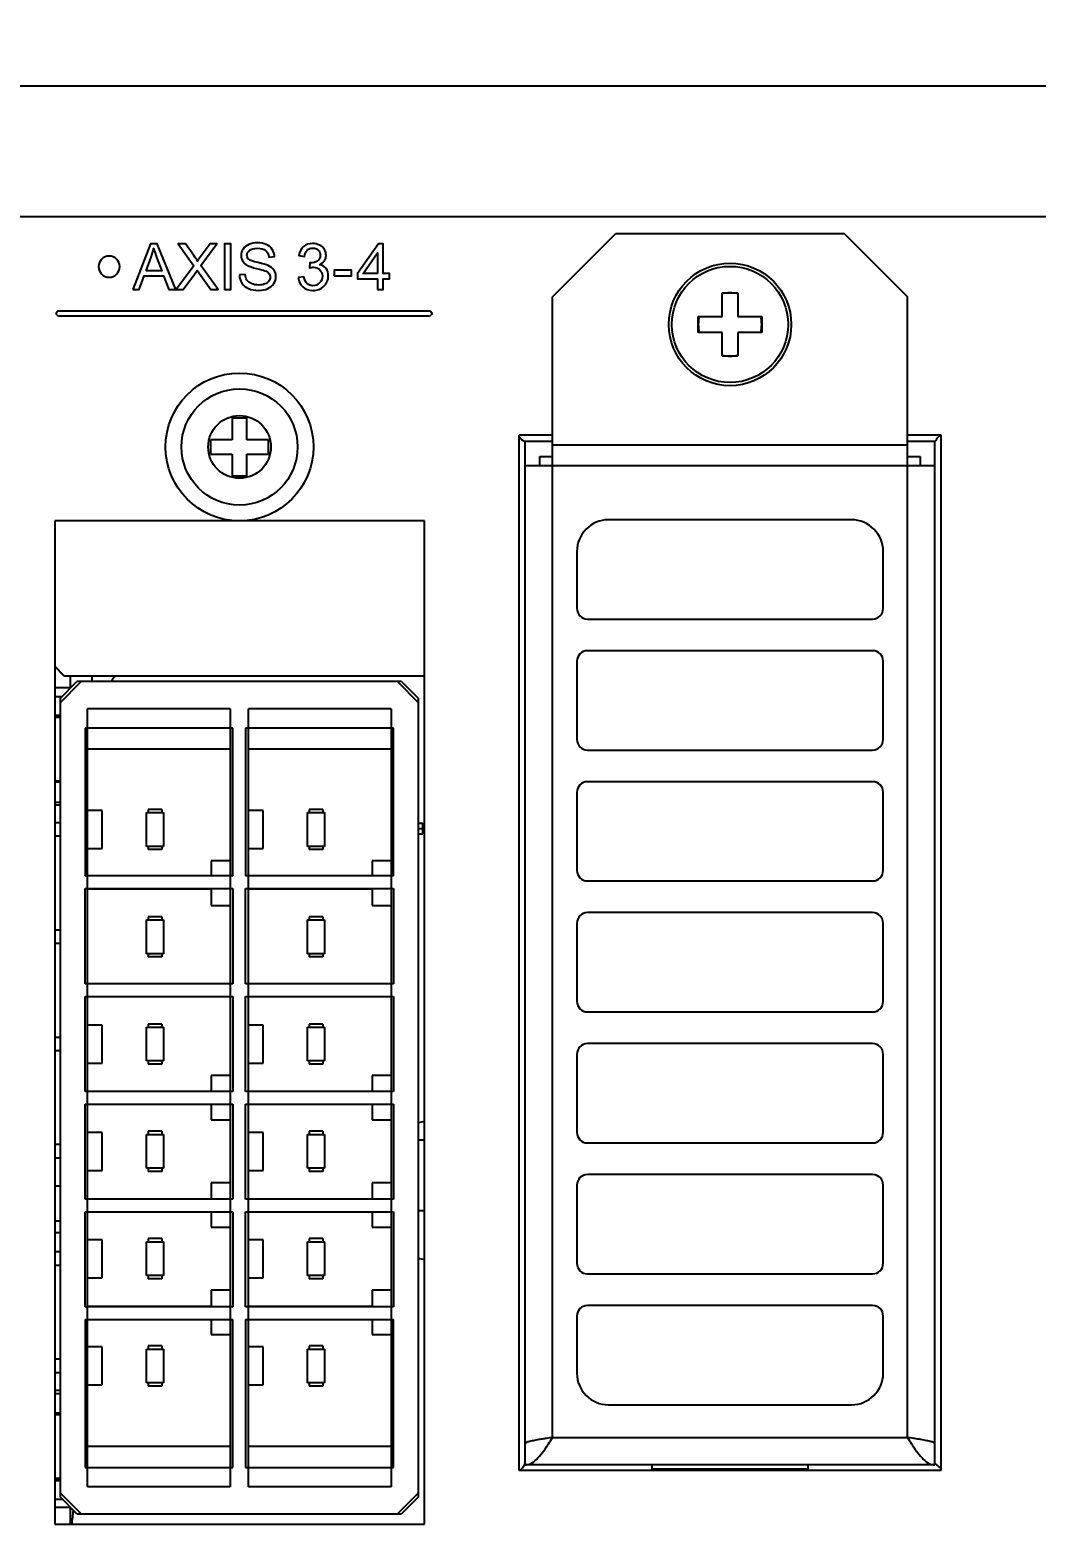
# Model space of a CAD drawing. Header units: millimetres. Extents: x 4086 to 8318, y 123 to 1549.
# Drawn here: x 6975.6 to 7023.2, y 1057.4 to 1128.2 of the extents above; entities that cross this region are included whole.
import ezdxf

# ---------------------------------------------------------------- set-up
doc = ezdxf.new("R2010")
doc.units = ezdxf.units.MM
for name, color, linetype in [('20_ALL_FEATURES', 7, 'Continuous'), ('layer 3', 7, 'Continuous'), ('尺寸', 3, 'Continuous')]:
    doc.layers.add(name, color=color, linetype=linetype)
doc.styles.get("Standard").update_dxf_attribs({"font": 'simsun.ttc'})
doc.dimstyles.get("Standard").update_dxf_attribs({"dimscale": 6, "dimtxt": 5, "dimasz": 3, "dimexe": 0.18, "dimexo": 0.0625, "dimgap": 0.8, "dimtad": 1, "dimtoh": 1, "dimdec": 1, "dimzin": 0, "dimdsep": 46, "dimtxsty": 'Standard', "dimcen": 0.09, "dimclrd": 256, "dimclre": 256, "dimclrt": 256, "dimadec": 0, "dimazin": 2, "dimtfac": 1, "dimtdec": 1, "dimtofl": 0, "dimtmove": 0, "dimatfit": 3, "dimfxl": 0, "dimtolj": 1, "dimtzin": 0, "dimarcsym": 0})

# ---------------------------------------------------------------- blocks, each defined once
blk = doc.blocks.new('*D102')
at = {"layer": 'Defpoints', "color": 0}
for p in [(7190.223, 1211.681), (6860.223, 1125.542), (7190.223, 1125.042)]:
    blk.add_point(p, dxfattribs=at)
at = {"layer": '尺寸', "lineweight": -2}
for p, q in [((6860.223, 1125.917), (6860.223, 1212.761)), ((7190.223, 1125.417), (7190.223, 1212.761)), ((6878.223, 1211.681), (7172.223, 1211.681))]:
    blk.add_line(p, q, dxfattribs=at)
at = {"layer": '尺寸'}
for points in [[(6878.223, 1214.681), (6878.223, 1208.681), (6860.223, 1211.681)], [(7172.223, 1208.681), (7172.223, 1214.681), (7190.223, 1211.681)]]:
    blk.add_solid(points, dxfattribs=at)
at = {"layer": '尺寸', "insert": (7025.223, 1231.481), "char_height": 30, "attachment_point": 5}
blk.add_mtext('\\A1;330.0', dxfattribs=at)

msp = doc.modelspace()

# ---------------------------------------------------------------- linework, layer by layer
at = {"layer": '20_ALL_FEATURES', "color": 7, "linetype": 'Continuous'}
for p, q in [((6861.723, 1125.542), (7188.723, 1125.542)), ((7188.773, 1119.342), (6861.673, 1119.342)), ((7000.323, 1115.542), (7003.323, 1118.542)), ((7003.323, 1118.542), (7014.123, 1118.542)), ((7014.123, 1118.542), (7017.123, 1115.542)), ((7008.348, 1114.617), (7008.348, 1115.742)), ((7008.348, 1115.742), (7009.098, 1115.742)), ((7009.098, 1115.742), (7009.098, 1114.617)), ((7000.323, 1061.542), (7000.323, 1115.542)), ((7017.123, 1061.542), (7017.123, 1115.542)), ((7007.223, 1113.867), (7007.223, 1114.617)), ((7007.223, 1114.617), (7008.348, 1114.617)), ((7009.098, 1114.617), (7010.223, 1114.617)), ((7010.223, 1114.617), (7010.223, 1113.867)), ((7008.348, 1113.867), (7007.223, 1113.867)), ((7008.348, 1112.742), (7008.348, 1113.867)), ((7009.098, 1113.867), (7009.098, 1112.742)), ((7010.223, 1113.867), (7009.098, 1113.867)), ((7009.098, 1112.742), (7008.348, 1112.742)), ((6985.159, 1109.817), (6985.159, 1108.786)), ((6985.159, 1109.817), (6985.846, 1109.817)), ((6985.846, 1108.786), (6985.846, 1109.817)), ((6984.128, 1108.786), (6984.128, 1108.098)), ((6985.159, 1108.786), (6984.128, 1108.786)), ((6986.878, 1108.786), (6985.846, 1108.786)), ((6986.878, 1108.098), (6986.878, 1108.786)), ((6998.723, 1108.992), (6998.723, 1059.992)), ((7000.323, 1108.992), (6998.723, 1108.992)), ((6999.023, 1060.242), (6999.023, 1108.692)), ((7000.323, 1108.692), (6999.023, 1108.692)), ((7018.723, 1108.992), (7017.123, 1108.992)), ((7018.423, 1108.692), (7017.123, 1108.692)), ((7018.423, 1060.242), (7018.423, 1108.692)), ((7018.723, 1059.992), (7018.723, 1108.992)), ((6984.128, 1108.098), (6985.159, 1108.098)), ((6985.159, 1108.098), (6985.159, 1107.067)), ((6985.846, 1107.067), (6985.846, 1108.098)), ((6985.846, 1108.098), (6986.878, 1108.098)), ((6999.723, 1107.542), (6999.723, 1107.992)), ((6999.723, 1107.992), (7000.323, 1107.992)), ((7000.323, 1108.542), (7017.123, 1108.542)), ((7017.123, 1107.992), (7017.723, 1107.992)), ((7017.723, 1107.992), (7017.723, 1107.542)), ((7018.423, 1107.542), (6999.023, 1107.542)), ((6985.159, 1107.067), (6985.846, 1107.067)), ((6976.753, 1104.942), (6976.753, 1057.442)), ((6994.253, 1104.942), (6976.753, 1104.942)), ((6994.253, 1057.442), (6994.253, 1104.942)), ((7014.473, 1104.992), (7002.973, 1104.992)), ((7001.473, 1103.492), (7001.473, 1100.792)), ((7015.973, 1100.792), (7015.973, 1103.492)), ((7001.973, 1100.292), (7015.473, 1100.292)), ((7015.473, 1098.792), (7001.973, 1098.792)), ((6977.223, 1097.592), (6976.753, 1098.062)), ((6977.205, 1097.593), (6976.753, 1098.045)), ((7001.473, 1098.292), (7001.473, 1094.592)), ((7015.973, 1094.592), (7015.973, 1098.292)), ((6977.005, 1096.529), (6977.805, 1097.329)), ((6977.005, 1096.329), (6978.005, 1097.329)), ((6994.253, 1097.593), (6977.205, 1097.593)), ((6994.253, 1097.592), (6977.223, 1097.592)), ((6977.505, 1097.029), (6977.505, 1097.593)), ((6993.175, 1097.329), (6977.805, 1097.329)), ((6978.505, 1097.593), (6978.505, 1097.329)), ((6992.975, 1097.329), (6993.975, 1096.329)), ((6993.175, 1097.329), (6993.975, 1096.529)), ((6977.505, 1097.029), (6976.753, 1097.029)), ((6976.753, 1096.629), (6977.105, 1096.629)), ((6977.005, 1096.529), (6977.005, 1058.729)), ((6978.305, 1059.214), (6978.305, 1096.044)), ((6985.055, 1096.044), (6978.305, 1096.044)), ((6985.055, 1096.044), (6985.055, 1059.214)), ((6985.925, 1059.214), (6985.925, 1096.044)), ((6992.675, 1096.044), (6985.925, 1096.044)), ((6992.675, 1096.044), (6992.675, 1059.214)), ((6993.975, 1058.729), (6993.975, 1096.529)), ((6976.753, 1095.75), (6977.005, 1095.75)), ((6977.005, 1095.714), (6976.753, 1095.714)), ((6977.005, 1095.639), (6976.753, 1095.639)), ((6978.19, 1095.129), (6978.19, 1088.129)), ((6985.19, 1095.129), (6978.19, 1095.129)), ((6985.19, 1088.129), (6985.19, 1095.129)), ((6985.79, 1095.129), (6985.79, 1088.129)), ((6992.79, 1095.129), (6985.79, 1095.129)), ((6992.79, 1088.129), (6992.79, 1095.129)), ((6985.055, 1094.129), (6978.305, 1094.129)), ((6992.675, 1094.129), (6985.925, 1094.129)), ((7001.973, 1094.092), (7015.473, 1094.092)), ((6976.753, 1092.639), (6977.005, 1092.639)), ((6976.753, 1092.625), (6977.005, 1092.625)), ((6977.005, 1092.564), (6976.753, 1092.564)), ((7015.473, 1092.592), (7001.973, 1092.592)), ((6976.753, 1091.629), (6977.005, 1091.629)), ((7001.473, 1092.092), (7001.473, 1088.392)), ((7015.973, 1088.392), (7015.973, 1092.092)), ((6977.005, 1091.489), (6976.753, 1091.489)), ((6979.005, 1091.229), (6978.305, 1091.229)), ((6979.005, 1089.429), (6979.005, 1091.229)), ((6981.105, 1089.529), (6981.105, 1091.129)), ((6981.105, 1091.129), (6981.905, 1091.129)), ((6981.185, 1091.279), (6981.185, 1091.129)), ((6981.825, 1091.279), (6981.185, 1091.279)), ((6981.825, 1091.279), (6981.825, 1091.129)), ((6981.905, 1091.129), (6981.905, 1089.529)), ((6986.625, 1091.229), (6985.925, 1091.229)), ((6986.625, 1089.429), (6986.625, 1091.229)), ((6988.725, 1089.529), (6988.725, 1091.129)), ((6988.725, 1091.129), (6989.525, 1091.129)), ((6988.805, 1091.279), (6988.805, 1091.129)), ((6989.445, 1091.279), (6988.805, 1091.279)), ((6989.445, 1091.279), (6989.445, 1091.129)), ((6989.525, 1091.129), (6989.525, 1089.529)), ((6977.005, 1090.649), (6976.753, 1090.649)), ((6993.975, 1090.629), (6994.175, 1090.629)), ((6993.975, 1090.379), (6994.175, 1090.379)), ((6994.175, 1090.129), (6994.175, 1090.629)), ((6977.005, 1090.009), (6976.753, 1090.009)), ((6981.905, 1089.529), (6981.105, 1089.529)), ((6981.185, 1089.529), (6981.185, 1089.379)), ((6981.825, 1089.529), (6981.825, 1089.379)), ((6989.525, 1089.529), (6988.725, 1089.529)), ((6988.805, 1089.529), (6988.805, 1089.379)), ((6989.445, 1089.529), (6989.445, 1089.379)), ((6993.975, 1090.129), (6994.175, 1090.129)), ((6978.305, 1089.429), (6979.005, 1089.429)), ((6981.825, 1089.379), (6981.185, 1089.379)), ((6984.155, 1088.839), (6984.155, 1088.129)), ((6985.055, 1088.839), (6984.155, 1088.839)), ((6985.925, 1089.429), (6986.625, 1089.429)), ((6989.445, 1089.379), (6988.805, 1089.379)), ((6991.775, 1088.839), (6991.775, 1088.129)), ((6992.675, 1088.839), (6991.775, 1088.839)), ((6985.19, 1088.129), (6978.19, 1088.129)), ((6992.79, 1088.129), (6985.79, 1088.129)), ((6978.19, 1083.029), (6978.19, 1087.529)), ((6978.19, 1087.529), (6985.19, 1087.529)), ((6978.305, 1087.519), (6984.155, 1087.519)), ((6984.155, 1087.529), (6984.155, 1086.739)), ((6985.19, 1087.529), (6985.19, 1083.029)), ((6985.79, 1083.029), (6985.79, 1087.529)), ((6985.79, 1087.529), (6992.79, 1087.529)), ((6985.925, 1087.519), (6991.775, 1087.519)), ((6991.775, 1087.529), (6991.775, 1086.739)), ((6992.79, 1087.529), (6992.79, 1083.029)), ((7001.973, 1087.892), (7015.473, 1087.892)), ((6984.155, 1086.739), (6985.055, 1086.739)), ((6991.775, 1086.739), (6992.675, 1086.739)), ((6981.105, 1084.449), (6981.105, 1086.049)), ((6981.105, 1086.049), (6981.905, 1086.049)), ((6981.185, 1086.199), (6981.185, 1086.049)), ((6981.825, 1086.199), (6981.185, 1086.199)), ((6981.825, 1086.199), (6981.825, 1086.049)), ((6981.905, 1086.049), (6981.905, 1084.449)), ((6988.725, 1084.449), (6988.725, 1086.049)), ((6988.725, 1086.049), (6989.525, 1086.049)), ((6988.805, 1086.199), (6988.805, 1086.049)), ((6989.445, 1086.199), (6988.805, 1086.199)), ((6989.445, 1086.199), (6989.445, 1086.049)), ((6989.525, 1086.049), (6989.525, 1084.449)), ((7015.473, 1086.392), (7001.973, 1086.392)), ((6977.005, 1085.569), (6976.753, 1085.569)), ((7001.473, 1085.892), (7001.473, 1082.192)), ((7015.973, 1082.192), (7015.973, 1085.892)), ((6977.005, 1084.929), (6976.753, 1084.929)), ((6981.905, 1084.449), (6981.105, 1084.449)), ((6981.185, 1084.449), (6981.185, 1084.299)), ((6981.825, 1084.299), (6981.185, 1084.299)), ((6981.825, 1084.449), (6981.825, 1084.299)), ((6989.525, 1084.449), (6988.725, 1084.449)), ((6988.805, 1084.449), (6988.805, 1084.299)), ((6989.445, 1084.299), (6988.805, 1084.299)), ((6989.445, 1084.449), (6989.445, 1084.299)), ((6985.19, 1083.029), (6978.19, 1083.029)), ((6978.19, 1077.929), (6978.19, 1082.429)), ((6978.19, 1082.429), (6985.19, 1082.429)), ((6985.19, 1082.429), (6985.19, 1077.929)), ((6992.79, 1083.029), (6985.79, 1083.029)), ((6985.79, 1077.929), (6985.79, 1082.429)), ((6985.79, 1082.429), (6992.79, 1082.429)), ((6992.79, 1082.429), (6992.79, 1077.929)), ((6979.005, 1081.069), (6978.305, 1081.069)), ((6979.005, 1079.269), (6979.005, 1081.069)), ((6981.185, 1081.119), (6981.185, 1080.969)), ((6981.825, 1081.119), (6981.185, 1081.119)), ((6981.825, 1081.119), (6981.825, 1080.969)), ((6986.625, 1081.069), (6985.925, 1081.069)), ((6986.625, 1079.269), (6986.625, 1081.069)), ((6988.805, 1081.119), (6988.805, 1080.969)), ((6989.445, 1081.119), (6988.805, 1081.119)), ((6989.445, 1081.119), (6989.445, 1080.969)), ((7001.973, 1081.692), (7015.473, 1081.692)), ((6977.005, 1080.489), (6976.753, 1080.489)), ((6981.105, 1079.369), (6981.105, 1080.969)), ((6981.105, 1080.969), (6981.905, 1080.969)), ((6981.905, 1080.969), (6981.905, 1079.369)), ((6988.725, 1079.369), (6988.725, 1080.969)), ((6988.725, 1080.969), (6989.525, 1080.969)), ((6989.525, 1080.969), (6989.525, 1079.369)), ((6977.005, 1079.849), (6976.753, 1079.849)), ((7001.473, 1079.692), (7001.473, 1075.992)), ((7015.473, 1080.192), (7001.973, 1080.192)), ((7015.973, 1075.992), (7015.973, 1079.692)), ((6978.305, 1079.269), (6979.005, 1079.269)), ((6981.905, 1079.369), (6981.105, 1079.369)), ((6981.185, 1079.369), (6981.185, 1079.219)), ((6981.825, 1079.219), (6981.185, 1079.219)), ((6981.825, 1079.369), (6981.825, 1079.219)), ((6985.925, 1079.269), (6986.625, 1079.269)), ((6989.525, 1079.369), (6988.725, 1079.369)), ((6988.805, 1079.369), (6988.805, 1079.219)), ((6989.445, 1079.219), (6988.805, 1079.219)), ((6989.445, 1079.369), (6989.445, 1079.219)), ((6984.155, 1078.679), (6984.155, 1077.929)), ((6985.055, 1078.679), (6984.155, 1078.679)), ((6991.775, 1078.679), (6991.775, 1077.929)), ((6992.675, 1078.679), (6991.775, 1078.679)), ((6985.19, 1077.929), (6978.19, 1077.929)), ((6992.79, 1077.929), (6985.79, 1077.929)), ((6978.19, 1072.829), (6978.19, 1077.329)), ((6978.19, 1077.329), (6985.19, 1077.329)), ((6984.155, 1077.329), (6984.155, 1076.579)), ((6985.19, 1077.329), (6985.19, 1072.829)), ((6985.79, 1072.829), (6985.79, 1077.329)), ((6985.79, 1077.329), (6992.79, 1077.329)), ((6991.775, 1077.329), (6991.775, 1076.579)), ((6992.79, 1077.329), (6992.79, 1072.829)), ((6984.155, 1076.579), (6985.055, 1076.579)), ((6991.775, 1076.579), (6992.675, 1076.579)), ((6977.005, 1075.409), (6976.753, 1075.409)), ((6979.005, 1075.989), (6978.305, 1075.989)), ((6979.005, 1074.189), (6979.005, 1075.989)), ((6981.105, 1074.289), (6981.105, 1075.889)), ((6981.105, 1075.889), (6981.905, 1075.889)), ((6981.185, 1076.039), (6981.185, 1075.889)), ((6981.825, 1076.039), (6981.185, 1076.039)), ((6981.825, 1076.039), (6981.825, 1075.889)), ((6981.905, 1075.889), (6981.905, 1074.289)), ((6986.625, 1075.989), (6985.925, 1075.989)), ((6986.625, 1074.189), (6986.625, 1075.989)), ((6988.725, 1074.289), (6988.725, 1075.889)), ((6988.725, 1075.889), (6989.525, 1075.889)), ((6988.805, 1076.039), (6988.805, 1075.889)), ((6989.445, 1076.039), (6988.805, 1076.039)), ((6989.445, 1076.039), (6989.445, 1075.889)), ((6989.525, 1075.889), (6989.525, 1074.289)), ((6993.975, 1075.634), (6994.253, 1075.634)), ((7001.973, 1075.492), (7015.473, 1075.492)), ((6977.005, 1074.769), (6976.753, 1074.769)), ((6978.305, 1074.189), (6979.005, 1074.189)), ((6981.905, 1074.289), (6981.105, 1074.289)), ((6981.185, 1074.289), (6981.185, 1074.139)), ((6981.825, 1074.139), (6981.185, 1074.139)), ((6981.825, 1074.289), (6981.825, 1074.139)), ((6985.925, 1074.189), (6986.625, 1074.189)), ((6989.525, 1074.289), (6988.725, 1074.289)), ((6988.805, 1074.289), (6988.805, 1074.139)), ((6989.445, 1074.139), (6988.805, 1074.139)), ((6989.445, 1074.289), (6989.445, 1074.139)), ((7015.473, 1073.992), (7001.973, 1073.992)), ((6976.753, 1073.453), (6977.005, 1073.453)), ((6984.155, 1073.599), (6984.155, 1072.829)), ((6985.055, 1073.599), (6984.155, 1073.599)), ((6991.775, 1073.599), (6991.775, 1072.829)), ((6992.675, 1073.599), (6991.775, 1073.599)), ((7001.473, 1073.492), (7001.473, 1069.792)), ((7015.973, 1069.792), (7015.973, 1073.492)), ((6985.19, 1072.829), (6978.19, 1072.829)), ((6992.79, 1072.829), (6985.79, 1072.829)), ((6978.19, 1067.729), (6978.19, 1072.229)), ((6978.19, 1072.229), (6985.19, 1072.229)), ((6984.155, 1072.229), (6984.155, 1071.499)), ((6985.19, 1072.229), (6985.19, 1067.729)), ((6985.79, 1067.729), (6985.79, 1072.229)), ((6985.79, 1072.229), (6992.79, 1072.229)), ((6991.775, 1072.229), (6991.775, 1071.499)), ((6992.79, 1072.229), (6992.79, 1067.729)), ((6976.753, 1071.802), (6977.005, 1071.802)), ((6977.005, 1071.229), (6976.753, 1071.229)), ((6984.155, 1071.499), (6985.055, 1071.499)), ((6991.775, 1071.499), (6992.675, 1071.499)), ((6979.005, 1070.909), (6978.305, 1070.909)), ((6979.005, 1069.109), (6979.005, 1070.909)), ((6981.105, 1069.209), (6981.105, 1070.809)), ((6981.105, 1070.809), (6981.905, 1070.809)), ((6981.185, 1070.959), (6981.185, 1070.809)), ((6981.825, 1070.959), (6981.185, 1070.959)), ((6981.825, 1070.959), (6981.825, 1070.809)), ((6981.905, 1070.809), (6981.905, 1069.209)), ((6986.625, 1070.909), (6985.925, 1070.909)), ((6986.625, 1069.109), (6986.625, 1070.909)), ((6988.725, 1069.209), (6988.725, 1070.809)), ((6988.725, 1070.809), (6989.525, 1070.809)), ((6988.805, 1070.959), (6988.805, 1070.809)), ((6989.445, 1070.959), (6988.805, 1070.959)), ((6989.445, 1070.959), (6989.445, 1070.809)), ((6989.525, 1070.809), (6989.525, 1069.209)), ((6977.005, 1070.329), (6976.753, 1070.329)), ((6977.005, 1069.689), (6976.753, 1069.689)), ((6978.305, 1069.109), (6979.005, 1069.109)), ((6981.905, 1069.209), (6981.105, 1069.209)), ((6981.185, 1069.209), (6981.185, 1069.059)), ((6981.825, 1069.059), (6981.185, 1069.059)), ((6981.825, 1069.209), (6981.825, 1069.059)), ((6985.925, 1069.109), (6986.625, 1069.109)), ((6989.525, 1069.209), (6988.725, 1069.209)), ((6988.805, 1069.209), (6988.805, 1069.059)), ((6989.445, 1069.059), (6988.805, 1069.059)), ((6989.445, 1069.209), (6989.445, 1069.059)), ((7001.973, 1069.292), (7015.473, 1069.292)), ((6984.155, 1068.519), (6984.155, 1067.729)), ((6985.055, 1068.519), (6984.155, 1068.519)), ((6991.775, 1068.519), (6991.775, 1067.729)), ((6992.675, 1068.519), (6991.775, 1068.519)), ((6985.19, 1067.729), (6978.19, 1067.729)), ((6984.155, 1067.739), (6978.305, 1067.739)), ((6992.79, 1067.729), (6985.79, 1067.729)), ((6991.775, 1067.739), (6985.925, 1067.739)), ((7015.473, 1067.792), (7001.973, 1067.792)), ((6978.19, 1067.129), (6978.19, 1060.129)), ((6978.19, 1067.129), (6985.19, 1067.129)), ((6984.155, 1067.129), (6984.155, 1066.419)), ((6985.19, 1060.129), (6985.19, 1067.129)), ((6985.79, 1067.129), (6985.79, 1060.129)), ((6985.79, 1067.129), (6992.79, 1067.129)), ((6991.775, 1067.129), (6991.775, 1066.419)), ((6992.79, 1060.129), (6992.79, 1067.129)), ((7001.473, 1067.292), (7001.473, 1064.592)), ((7015.973, 1064.592), (7015.973, 1067.292)), ((6984.155, 1066.419), (6985.055, 1066.419)), ((6991.775, 1066.419), (6992.675, 1066.419)), ((6979.005, 1065.829), (6978.305, 1065.829)), ((6979.005, 1064.029), (6979.005, 1065.829)), ((6981.105, 1064.129), (6981.105, 1065.729)), ((6981.105, 1065.729), (6981.905, 1065.729)), ((6981.185, 1065.879), (6981.185, 1065.729)), ((6981.825, 1065.879), (6981.185, 1065.879)), ((6981.825, 1065.879), (6981.825, 1065.729)), ((6981.905, 1065.729), (6981.905, 1064.129)), ((6986.625, 1065.829), (6985.925, 1065.829)), ((6986.625, 1064.029), (6986.625, 1065.829)), ((6988.725, 1064.129), (6988.725, 1065.729)), ((6988.725, 1065.729), (6989.525, 1065.729)), ((6988.805, 1065.879), (6988.805, 1065.729)), ((6989.445, 1065.879), (6988.805, 1065.879)), ((6989.445, 1065.879), (6989.445, 1065.729)), ((6989.525, 1065.729), (6989.525, 1064.129)), ((6977.005, 1065.249), (6976.753, 1065.249)), ((6977.005, 1064.609), (6976.753, 1064.609)), ((6978.305, 1064.029), (6979.005, 1064.029)), ((6981.905, 1064.129), (6981.105, 1064.129)), ((6981.185, 1064.129), (6981.185, 1063.979)), ((6981.825, 1064.129), (6981.825, 1063.979)), ((6985.925, 1064.029), (6986.625, 1064.029)), ((6989.525, 1064.129), (6988.725, 1064.129)), ((6988.805, 1064.129), (6988.805, 1063.979)), ((6989.445, 1064.129), (6989.445, 1063.979)), ((6977.005, 1063.769), (6976.753, 1063.769)), ((6976.753, 1063.629), (6977.005, 1063.629)), ((6981.825, 1063.979), (6981.185, 1063.979)), ((6989.445, 1063.979), (6988.805, 1063.979)), ((6977.005, 1062.694), (6976.753, 1062.694)), ((6976.753, 1062.633), (6977.005, 1062.633)), ((6977.005, 1062.619), (6976.753, 1062.619)), ((7002.973, 1063.092), (7014.473, 1063.092)), ((7000.096, 1061.191), (7000.106, 1061.206)), ((7000.323, 1061.542), (7017.123, 1061.542)), ((7017.339, 1061.206), (7017.349, 1061.191)), ((6978.305, 1061.129), (6985.055, 1061.129)), ((6985.925, 1061.129), (6992.675, 1061.129)), ((6978.19, 1060.129), (6985.19, 1060.129)), ((6985.79, 1060.129), (6992.79, 1060.129)), ((6998.723, 1059.992), (7018.723, 1059.992)), ((6999.023, 1060.292), (6999.004, 1060.249)), ((7018.423, 1060.242), (6999.023, 1060.242)), ((7005.023, 1060.242), (7005.023, 1060.042)), ((7012.423, 1060.042), (7005.023, 1060.042)), ((7012.423, 1060.042), (7012.423, 1060.242)), ((7018.423, 1060.292), (7018.44, 1060.285)), ((7018.446, 1060.277), (7018.423, 1060.292)), ((6976.753, 1059.619), (6977.005, 1059.619)), ((6977.005, 1059.544), (6976.753, 1059.544)), ((6976.753, 1059.507), (6977.005, 1059.507)), ((6985.055, 1059.214), (6978.305, 1059.214)), ((6992.675, 1059.214), (6985.925, 1059.214)), ((6976.753, 1058.629), (6977.105, 1058.629)), ((6978.005, 1057.929), (6977.005, 1058.929)), ((6977.805, 1057.929), (6977.005, 1058.729)), ((6993.975, 1058.929), (6992.975, 1057.929)), ((6993.975, 1058.729), (6993.175, 1057.929)), ((6977.505, 1058.229), (6976.753, 1058.229)), ((6977.505, 1057.442), (6977.505, 1058.229)), ((6977.805, 1057.929), (6993.175, 1057.929)), ((6976.753, 1057.442), (6994.253, 1057.442))]:
    msp.add_line(p, q, dxfattribs=at)
for centre, radius in [((7008.723, 1114.242), 2.9), ((7008.723, 1114.242), 2.75), ((6985.503, 1108.442), 3.5), ((6985.503, 1108.442), 2.75), ((6985.503, 1108.442), 1.484)]:
    msp.add_circle(centre, radius, dxfattribs=at)
for centre, radius, start, end in [((7008.723, 1114.242), 1.5, 75.8242, 104.19011), ((7008.723, 1114.242), 1.5, 165.66059, 194.34841), ((7008.723, 1114.242), 1.5, 345.66059, 14.34841), ((7008.723, 1114.242), 1.5, 255.8242, 284.19011), ((7002.973, 1103.492), 1.5, 90, 180), ((7014.473, 1103.492), 1.5, 0, 90), ((7001.973, 1100.792), 0.5, 180, 270), ((7015.473, 1100.792), 0.5, 270, 0), ((7001.973, 1098.292), 0.5, 90, 180), ((7015.473, 1098.292), 0.5, 0, 90), ((6991.505, 1090.239), 14, 148.23075, 149.49837), ((7001.973, 1094.592), 0.5, 180, 270), ((7015.473, 1094.592), 0.5, 270, 0), ((7001.973, 1092.092), 0.5, 90, 180), ((7015.473, 1092.092), 0.5, 0, 90), ((7001.973, 1088.392), 0.5, 180, 270), ((7015.473, 1088.392), 0.5, 270, 0), ((7001.973, 1085.892), 0.5, 90, 180), ((7015.473, 1085.892), 0.5, 0, 90), ((7001.973, 1082.192), 0.5, 180, 270), ((7015.473, 1082.192), 0.5, 270, 0), ((7001.973, 1079.692), 0.5, 90, 180), ((7015.473, 1079.692), 0.5, 0, 90), ((6991.505, 1090.239), 14, 280.1815, 281.34521), ((7001.973, 1075.992), 0.5, 180, 270), ((7015.473, 1075.992), 0.5, 270, 0), ((7001.973, 1073.492), 0.5, 90, 180), ((7015.473, 1073.492), 0.5, 0, 90), ((6993.223, 1052.542), 19.75, 87.00005, 87.81095), ((6991.505, 1056.229), 14, 78.65491, 79.81842), ((7001.973, 1069.792), 0.5, 180, 270), ((7015.473, 1069.792), 0.5, 270, 0), ((7001.973, 1067.292), 0.5, 90, 180), ((7015.473, 1067.292), 0.5, 0, 90), ((7002.973, 1064.592), 1.5, 180, 270), ((7014.473, 1064.592), 1.5, 270, 0), ((7001.837, 1048.678), 12.946, 99.38487, 99.62507), ((7009.726, 997.076), 65.148, 98.29929, 98.56689), ((6989.299, 1068.328), 12.942, 326.61367, 326.80197), ((7007.719, 997.076), 65.148, 81.43311, 81.70071), ((7028.146, 1068.328), 12.942, 213.19803, 213.38633), ((7015.608, 1048.678), 12.946, 80.37494, 80.61513), ((6988.048, 1067.27), 13.005, 327.36258, 327.54915), ((6991.505, 1056.229), 14, 172.40936, 175.02394)]:
    msp.add_arc(centre, radius, start, end, dxfattribs=at)
for points, knots in [([(6998.723, 1108.992), (6998.723, 1108.934), (6998.796, 1108.846), (6998.91, 1108.764), (6998.984, 1108.717), (6999.023, 1108.692)], [0, 0, 0, 0, 0.400699, 0.683915, 1, 1, 1, 1]), ([(7018.723, 1108.992), (7018.665, 1108.992), (7018.577, 1108.918), (7018.494, 1108.804), (7018.447, 1108.731), (7018.423, 1108.692)], [0, 0, 0, 0, 0.400699, 0.683915, 1, 1, 1, 1]), ([(6999.673, 1061.442), (6999.583, 1061.427), (6999.423, 1061.398), (6999.24, 1061.357), (6999.126, 1061.32), (6999.067, 1061.294), (6999.023, 1061.264), (6999.023, 1061.242)], [0, 0, 0, 0, 0.395404, 0.70232, 0.816735, 0.903548, 1, 1, 1, 1]), ([(7000.022, 1061.497), (6999.996, 1061.494), (6999.898, 1061.479), (6999.799, 1061.463), (6999.726, 1061.451)], [0, 0, 0, 0, 0.257949, 1, 1, 1, 1]), ([(7017.719, 1061.451), (7017.695, 1061.455), (7017.597, 1061.471), (7017.498, 1061.486), (7017.423, 1061.497)], [0, 0, 0, 0, 0.241208, 1, 1, 1, 1]), ([(7018.423, 1061.242), (7018.423, 1061.264), (7018.379, 1061.294), (7018.319, 1061.32), (7018.205, 1061.357), (7018.022, 1061.398), (7017.862, 1061.427), (7017.773, 1061.442)], [0, 0, 0, 0, 0.096452, 0.183265, 0.29768, 0.604596, 1, 1, 1, 1]), ([(6999.023, 1060.242), (6999.115, 1060.242), (6999.318, 1060.301), (6999.586, 1060.515), (6999.846, 1060.822), (7000.01, 1061.061), (7000.096, 1061.191)], [0, 0, 0, 0, 0.186972, 0.41151, 0.685521, 1, 1, 1, 1]), ([(7017.349, 1061.191), (7017.435, 1061.061), (7017.599, 1060.822), (7017.859, 1060.515), (7018.127, 1060.301), (7018.33, 1060.242), (7018.423, 1060.242)], [0, 0, 0, 0, 0.314479, 0.58849, 0.813028, 1, 1, 1, 1]), ([(6998.723, 1059.992), (6998.775, 1059.992), (6998.856, 1060.054), (6998.934, 1060.156), (6998.977, 1060.221), (6999, 1060.256)], [0, 0, 0, 0, 0.402421, 0.682417, 1, 1, 1, 1]), ([(7018.723, 1059.992), (7018.723, 1060.046), (7018.657, 1060.13), (7018.551, 1060.209), (7018.482, 1060.254), (7018.446, 1060.277)], [0, 0, 0, 0, 0.401635, 0.682748, 1, 1, 1, 1])]:
    msp.add_open_spline(points, degree=3, knots=knots, dxfattribs=at)
for points in [[(7000.129, 1061.241), (7000.194, 1061.341), (7000.258, 1061.441), (7000.323, 1061.542)], [(7017.123, 1061.542), (7017.187, 1061.441), (7017.251, 1061.341), (7017.316, 1061.241)]]:
    msp.add_open_spline(points, degree=3, dxfattribs=at)
at = {"layer": 'layer 3'}
for points, knots in [([(6980.451, 1115.889), (6980.451, 1115.889), (6981.287, 1118.066), (6981.287, 1118.066), (6981.287, 1118.066), (6981.287, 1118.066), (6981.603, 1118.066), (6981.603, 1118.066), (6981.603, 1118.066), (6981.603, 1118.066), (6982.49, 1115.889), (6982.49, 1115.889), (6982.49, 1115.889), (6982.49, 1115.889), (6982.162, 1115.889), (6982.162, 1115.889), (6982.162, 1115.889), (6982.162, 1115.889), (6981.91, 1116.549), (6981.91, 1116.549), (6981.91, 1116.549), (6981.91, 1116.549), (6980.993, 1116.549), (6980.993, 1116.549), (6980.993, 1116.549), (6980.993, 1116.549), (6980.757, 1115.889), (6980.757, 1115.889), (6980.757, 1115.889), (6980.757, 1115.889), (6980.451, 1115.889), (6980.451, 1115.889)], [0, 0, 0, 0, 0.111111, 0.111111, 0.111111, 0.111111, 0.222222, 0.222222, 0.222222, 0.222222, 0.333333, 0.333333, 0.333333, 0.333333, 0.444444, 0.444444, 0.444444, 0.444444, 0.555556, 0.555556, 0.555556, 0.555556, 0.666667, 0.666667, 0.666667, 0.666667, 0.777778, 0.777778, 0.777778, 0.777778, 1, 1, 1, 1]), ([(6981.078, 1116.783), (6981.078, 1116.783), (6981.82, 1116.783), (6981.82, 1116.783), (6981.82, 1116.783), (6981.82, 1116.783), (6981.593, 1117.387), (6981.593, 1117.387), (6981.593, 1117.387), (6981.524, 1117.57), (6981.473, 1117.722), (6981.437, 1117.841), (6981.437, 1117.841), (6981.407, 1117.7), (6981.367, 1117.56), (6981.316, 1117.422), (6981.316, 1117.422), (6981.316, 1117.422), (6981.078, 1116.783), (6981.078, 1116.783)], [0, 0, 0, 0, 0.166667, 0.166667, 0.166667, 0.166667, 0.333333, 0.333333, 0.333333, 0.333333, 0.5, 0.5, 0.5, 0.5, 0.666667, 0.666667, 0.666667, 0.666667, 1, 1, 1, 1]), ([(6982.497, 1115.889), (6982.497, 1115.889), (6983.338, 1117.019), (6983.338, 1117.019), (6983.338, 1117.019), (6983.338, 1117.019), (6982.598, 1118.066), (6982.598, 1118.066), (6982.598, 1118.066), (6982.598, 1118.066), (6982.941, 1118.066), (6982.941, 1118.066), (6982.941, 1118.066), (6982.941, 1118.066), (6983.337, 1117.509), (6983.337, 1117.509), (6983.337, 1117.509), (6983.42, 1117.394), (6983.477, 1117.306), (6983.51, 1117.244), (6983.51, 1117.244), (6983.559, 1117.32), (6983.617, 1117.402), (6983.684, 1117.487), (6983.684, 1117.487), (6983.684, 1117.487), (6984.118, 1118.066), (6984.118, 1118.066), (6984.118, 1118.066), (6984.118, 1118.066), (6984.434, 1118.066), (6984.434, 1118.066), (6984.434, 1118.066), (6984.434, 1118.066), (6983.678, 1117.032), (6983.678, 1117.032), (6983.678, 1117.032), (6983.678, 1117.032), (6984.492, 1115.889), (6984.492, 1115.889), (6984.492, 1115.889), (6984.492, 1115.889), (6984.138, 1115.889), (6984.138, 1115.889), (6984.138, 1115.889), (6984.138, 1115.889), (6983.589, 1116.666), (6983.589, 1116.666), (6983.589, 1116.666), (6983.557, 1116.71), (6983.527, 1116.754), (6983.5, 1116.797), (6983.5, 1116.797), (6983.451, 1116.725), (6983.417, 1116.673), (6983.395, 1116.644), (6983.395, 1116.644), (6983.395, 1116.644), (6982.843, 1115.889), (6982.843, 1115.889), (6982.843, 1115.889), (6982.843, 1115.889), (6982.497, 1115.889), (6982.497, 1115.889)], [0, 0, 0, 0, 0.058824, 0.058824, 0.058824, 0.058824, 0.117647, 0.117647, 0.117647, 0.117647, 0.176471, 0.176471, 0.176471, 0.176471, 0.235294, 0.235294, 0.235294, 0.235294, 0.294118, 0.294118, 0.294118, 0.294118, 0.352941, 0.352941, 0.352941, 0.352941, 0.411765, 0.411765, 0.411765, 0.411765, 0.470588, 0.470588, 0.470588, 0.470588, 0.529412, 0.529412, 0.529412, 0.529412, 0.588235, 0.588235, 0.588235, 0.588235, 0.647059, 0.647059, 0.647059, 0.647059, 0.705882, 0.705882, 0.705882, 0.705882, 0.764706, 0.764706, 0.764706, 0.764706, 0.823529, 0.823529, 0.823529, 0.823529, 0.882353, 0.882353, 0.882353, 0.882353, 1, 1, 1, 1]), ([(6984.795, 1115.889), (6984.795, 1115.889), (6984.795, 1118.066), (6984.795, 1118.066), (6984.795, 1118.066), (6984.795, 1118.066), (6985.084, 1118.066), (6985.084, 1118.066), (6985.084, 1118.066), (6985.084, 1118.066), (6985.084, 1115.889), (6985.084, 1115.889), (6985.084, 1115.889), (6985.084, 1115.889), (6984.795, 1115.889), (6984.795, 1115.889)], [0, 0, 0, 0, 0.2, 0.2, 0.2, 0.2, 0.4, 0.4, 0.4, 0.4, 0.6, 0.6, 0.6, 0.6, 1, 1, 1, 1]), ([(6985.497, 1116.589), (6985.497, 1116.589), (6985.767, 1116.613), (6985.767, 1116.613), (6985.767, 1116.613), (6985.78, 1116.504), (6985.81, 1116.414), (6985.857, 1116.343), (6985.857, 1116.343), (6985.904, 1116.273), (6985.977, 1116.217), (6986.076, 1116.173), (6986.076, 1116.173), (6986.175, 1116.13), (6986.286, 1116.108), (6986.41, 1116.108), (6986.41, 1116.108), (6986.52, 1116.108), (6986.617, 1116.124), (6986.701, 1116.157), (6986.701, 1116.157), (6986.785, 1116.19), (6986.847, 1116.235), (6986.888, 1116.293), (6986.888, 1116.293), (6986.929, 1116.35), (6986.95, 1116.412), (6986.95, 1116.479), (6986.95, 1116.479), (6986.95, 1116.547), (6986.93, 1116.606), (6986.891, 1116.658), (6986.891, 1116.658), (6986.851, 1116.708), (6986.786, 1116.751), (6986.695, 1116.786), (6986.695, 1116.786), (6986.636, 1116.808), (6986.507, 1116.844), (6986.307, 1116.892), (6986.307, 1116.892), (6986.107, 1116.94), (6985.967, 1116.985), (6985.887, 1117.028), (6985.887, 1117.028), (6985.783, 1117.082), (6985.706, 1117.15), (6985.655, 1117.231), (6985.655, 1117.231), (6985.604, 1117.311), (6985.579, 1117.402), (6985.579, 1117.502), (6985.579, 1117.502), (6985.579, 1117.612), (6985.61, 1117.715), (6985.673, 1117.811), (6985.673, 1117.811), (6985.735, 1117.906), (6985.826, 1117.979), (6985.946, 1118.028), (6985.946, 1118.028), (6986.065, 1118.078), (6986.199, 1118.103), (6986.345, 1118.103), (6986.345, 1118.103), (6986.506, 1118.103), (6986.649, 1118.077), (6986.772, 1118.025), (6986.772, 1118.025), (6986.895, 1117.973), (6986.99, 1117.897), (6987.056, 1117.795), (6987.056, 1117.795), (6987.122, 1117.694), (6987.158, 1117.58), (6987.163, 1117.452), (6987.163, 1117.452), (6987.163, 1117.452), (6986.886, 1117.431), (6986.886, 1117.431), (6986.886, 1117.431), (6986.872, 1117.568), (6986.821, 1117.672), (6986.736, 1117.742), (6986.736, 1117.742), (6986.65, 1117.813), (6986.523, 1117.847), (6986.356, 1117.847), (6986.356, 1117.847), (6986.182, 1117.847), (6986.055, 1117.816), (6985.975, 1117.752), (6985.975, 1117.752), (6985.895, 1117.688), (6985.855, 1117.611), (6985.855, 1117.521), (6985.855, 1117.521), (6985.855, 1117.443), (6985.884, 1117.378), (6985.94, 1117.328), (6985.94, 1117.328), (6985.996, 1117.277), (6986.14, 1117.225), (6986.374, 1117.172), (6986.374, 1117.172), (6986.609, 1117.119), (6986.769, 1117.073), (6986.856, 1117.034), (6986.856, 1117.034), (6986.983, 1116.975), (6987.076, 1116.902), (6987.137, 1116.812), (6987.137, 1116.812), (6987.197, 1116.723), (6987.227, 1116.62), (6987.227, 1116.504), (6987.227, 1116.504), (6987.227, 1116.387), (6987.194, 1116.279), (6987.127, 1116.177), (6987.127, 1116.177), (6987.061, 1116.074), (6986.966, 1115.995), (6986.842, 1115.938), (6986.842, 1115.938), (6986.718, 1115.881), (6986.579, 1115.853), (6986.423, 1115.853), (6986.423, 1115.853), (6986.226, 1115.853), (6986.062, 1115.882), (6985.929, 1115.939), (6985.929, 1115.939), (6985.796, 1115.996), (6985.692, 1116.082), (6985.616, 1116.198), (6985.616, 1116.198), (6985.54, 1116.313), (6985.501, 1116.443), (6985.497, 1116.589)], [0, 0, 0, 0, 0.027778, 0.027778, 0.027778, 0.027778, 0.055556, 0.055556, 0.055556, 0.055556, 0.083333, 0.083333, 0.083333, 0.083333, 0.111111, 0.111111, 0.111111, 0.111111, 0.138889, 0.138889, 0.138889, 0.138889, 0.166667, 0.166667, 0.166667, 0.166667, 0.194444, 0.194444, 0.194444, 0.194444, 0.222222, 0.222222, 0.222222, 0.222222, 0.25, 0.25, 0.25, 0.25, 0.277778, 0.277778, 0.277778, 0.277778, 0.305556, 0.305556, 0.305556, 0.305556, 0.333333, 0.333333, 0.333333, 0.333333, 0.361111, 0.361111, 0.361111, 0.361111, 0.388889, 0.388889, 0.388889, 0.388889, 0.416667, 0.416667, 0.416667, 0.416667, 0.444444, 0.444444, 0.444444, 0.444444, 0.472222, 0.472222, 0.472222, 0.472222, 0.5, 0.5, 0.5, 0.5, 0.527778, 0.527778, 0.527778, 0.527778, 0.555556, 0.555556, 0.555556, 0.555556, 0.583333, 0.583333, 0.583333, 0.583333, 0.611111, 0.611111, 0.611111, 0.611111, 0.638889, 0.638889, 0.638889, 0.638889, 0.666667, 0.666667, 0.666667, 0.666667, 0.694444, 0.694444, 0.694444, 0.694444, 0.722222, 0.722222, 0.722222, 0.722222, 0.75, 0.75, 0.75, 0.75, 0.777778, 0.777778, 0.777778, 0.777778, 0.805556, 0.805556, 0.805556, 0.805556, 0.833333, 0.833333, 0.833333, 0.833333, 0.861111, 0.861111, 0.861111, 0.861111, 0.888889, 0.888889, 0.888889, 0.888889, 0.916667, 0.916667, 0.916667, 0.916667, 0.944444, 0.944444, 0.944444, 0.944444, 1, 1, 1, 1]), ([(6988.281, 1116.467), (6988.281, 1116.467), (6988.549, 1116.504), (6988.549, 1116.504), (6988.549, 1116.504), (6988.58, 1116.352), (6988.631, 1116.242), (6988.705, 1116.175), (6988.705, 1116.175), (6988.778, 1116.108), (6988.869, 1116.075), (6988.976, 1116.075), (6988.976, 1116.075), (6989.102, 1116.075), (6989.209, 1116.118), (6989.295, 1116.206), (6989.295, 1116.206), (6989.381, 1116.293), (6989.425, 1116.401), (6989.425, 1116.529), (6989.425, 1116.529), (6989.425, 1116.652), (6989.384, 1116.753), (6989.304, 1116.833), (6989.304, 1116.833), (6989.224, 1116.913), (6989.122, 1116.953), (6988.998, 1116.953), (6988.998, 1116.953), (6988.947, 1116.953), (6988.884, 1116.943), (6988.809, 1116.923), (6988.809, 1116.923), (6988.809, 1116.923), (6988.839, 1117.157), (6988.839, 1117.157), (6988.839, 1117.157), (6988.856, 1117.155), (6988.871, 1117.154), (6988.882, 1117.154), (6988.882, 1117.154), (6988.996, 1117.154), (6989.099, 1117.184), (6989.19, 1117.243), (6989.19, 1117.243), (6989.282, 1117.303), (6989.327, 1117.394), (6989.327, 1117.517), (6989.327, 1117.517), (6989.327, 1117.615), (6989.294, 1117.696), (6989.227, 1117.76), (6989.227, 1117.76), (6989.161, 1117.825), (6989.075, 1117.857), (6988.97, 1117.857), (6988.97, 1117.857), (6988.866, 1117.857), (6988.779, 1117.824), (6988.71, 1117.758), (6988.71, 1117.758), (6988.641, 1117.692), (6988.596, 1117.593), (6988.576, 1117.461), (6988.576, 1117.461), (6988.576, 1117.461), (6988.309, 1117.51), (6988.309, 1117.51), (6988.309, 1117.51), (6988.342, 1117.689), (6988.416, 1117.829), (6988.532, 1117.928), (6988.532, 1117.928), (6988.647, 1118.026), (6988.792, 1118.075), (6988.964, 1118.075), (6988.964, 1118.075), (6989.082, 1118.075), (6989.192, 1118.05), (6989.292, 1117.999), (6989.292, 1117.999), (6989.392, 1117.948), (6989.469, 1117.879), (6989.521, 1117.791), (6989.521, 1117.791), (6989.575, 1117.703), (6989.601, 1117.61), (6989.601, 1117.511), (6989.601, 1117.511), (6989.601, 1117.417), (6989.575, 1117.332), (6989.525, 1117.255), (6989.525, 1117.255), (6989.475, 1117.178), (6989.4, 1117.117), (6989.301, 1117.071), (6989.301, 1117.071), (6989.43, 1117.042), (6989.529, 1116.98), (6989.601, 1116.886), (6989.601, 1116.886), (6989.672, 1116.793), (6989.707, 1116.675), (6989.707, 1116.535), (6989.707, 1116.535), (6989.707, 1116.345), (6989.638, 1116.183), (6989.5, 1116.051), (6989.5, 1116.051), (6989.361, 1115.919), (6989.185, 1115.853), (6988.973, 1115.853), (6988.973, 1115.853), (6988.782, 1115.853), (6988.624, 1115.91), (6988.498, 1116.024), (6988.498, 1116.024), (6988.371, 1116.138), (6988.299, 1116.286), (6988.281, 1116.467)], [0, 0, 0, 0, 0.032258, 0.032258, 0.032258, 0.032258, 0.064516, 0.064516, 0.064516, 0.064516, 0.096774, 0.096774, 0.096774, 0.096774, 0.129032, 0.129032, 0.129032, 0.129032, 0.16129, 0.16129, 0.16129, 0.16129, 0.193548, 0.193548, 0.193548, 0.193548, 0.225806, 0.225806, 0.225806, 0.225806, 0.258065, 0.258065, 0.258065, 0.258065, 0.290323, 0.290323, 0.290323, 0.290323, 0.322581, 0.322581, 0.322581, 0.322581, 0.354839, 0.354839, 0.354839, 0.354839, 0.387097, 0.387097, 0.387097, 0.387097, 0.419355, 0.419355, 0.419355, 0.419355, 0.451613, 0.451613, 0.451613, 0.451613, 0.483871, 0.483871, 0.483871, 0.483871, 0.516129, 0.516129, 0.516129, 0.516129, 0.548387, 0.548387, 0.548387, 0.548387, 0.580645, 0.580645, 0.580645, 0.580645, 0.612903, 0.612903, 0.612903, 0.612903, 0.645161, 0.645161, 0.645161, 0.645161, 0.677419, 0.677419, 0.677419, 0.677419, 0.709677, 0.709677, 0.709677, 0.709677, 0.741935, 0.741935, 0.741935, 0.741935, 0.774194, 0.774194, 0.774194, 0.774194, 0.806452, 0.806452, 0.806452, 0.806452, 0.83871, 0.83871, 0.83871, 0.83871, 0.870968, 0.870968, 0.870968, 0.870968, 0.903226, 0.903226, 0.903226, 0.903226, 0.935484, 0.935484, 0.935484, 0.935484, 1, 1, 1, 1]), ([(6992.039, 1115.889), (6992.039, 1115.889), (6992.039, 1116.409), (6992.039, 1116.409), (6992.039, 1116.409), (6992.039, 1116.409), (6991.094, 1116.409), (6991.094, 1116.409), (6991.094, 1116.409), (6991.094, 1116.409), (6991.094, 1116.656), (6991.094, 1116.656), (6991.094, 1116.656), (6991.094, 1116.656), (6992.088, 1118.066), (6992.088, 1118.066), (6992.088, 1118.066), (6992.088, 1118.066), (6992.307, 1118.066), (6992.307, 1118.066), (6992.307, 1118.066), (6992.307, 1118.066), (6992.307, 1116.656), (6992.307, 1116.656), (6992.307, 1116.656), (6992.307, 1116.656), (6992.602, 1116.656), (6992.602, 1116.656), (6992.602, 1116.656), (6992.602, 1116.656), (6992.602, 1116.409), (6992.602, 1116.409), (6992.602, 1116.409), (6992.602, 1116.409), (6992.307, 1116.409), (6992.307, 1116.409), (6992.307, 1116.409), (6992.307, 1116.409), (6992.307, 1115.889), (6992.307, 1115.889), (6992.307, 1115.889), (6992.307, 1115.889), (6992.039, 1115.889), (6992.039, 1115.889)], [0, 0, 0, 0, 0.083333, 0.083333, 0.083333, 0.083333, 0.166667, 0.166667, 0.166667, 0.166667, 0.25, 0.25, 0.25, 0.25, 0.333333, 0.333333, 0.333333, 0.333333, 0.416667, 0.416667, 0.416667, 0.416667, 0.5, 0.5, 0.5, 0.5, 0.583333, 0.583333, 0.583333, 0.583333, 0.666667, 0.666667, 0.666667, 0.666667, 0.75, 0.75, 0.75, 0.75, 0.833333, 0.833333, 0.833333, 0.833333, 1, 1, 1, 1]), ([(6992.039, 1116.656), (6992.039, 1116.656), (6992.039, 1117.635), (6992.039, 1117.635), (6992.039, 1117.635), (6992.039, 1117.635), (6991.357, 1116.656), (6991.357, 1116.656), (6991.357, 1116.656), (6991.357, 1116.656), (6992.039, 1116.656), (6992.039, 1116.656)], [0, 0, 0, 0, 0.25, 0.25, 0.25, 0.25, 0.5, 0.5, 0.5, 0.5, 1, 1, 1, 1]), ([(6989.98, 1116.543), (6989.98, 1116.543), (6989.98, 1116.811), (6989.98, 1116.811), (6989.98, 1116.811), (6989.98, 1116.811), (6990.799, 1116.811), (6990.799, 1116.811), (6990.799, 1116.811), (6990.799, 1116.811), (6990.799, 1116.543), (6990.799, 1116.543), (6990.799, 1116.543), (6990.799, 1116.543), (6989.98, 1116.543), (6989.98, 1116.543)], [0, 0, 0, 0, 0.2, 0.2, 0.2, 0.2, 0.4, 0.4, 0.4, 0.4, 0.6, 0.6, 0.6, 0.6, 1, 1, 1, 1]), ([(6976.957, 1114.64), (6982.797, 1114.64), (6991.557, 1114.64), (6994.477, 1114.64), (6994.477, 1114.64), (6994.546, 1114.64), (6994.602, 1114.696), (6994.602, 1114.765), (6994.602, 1114.765), (6994.602, 1114.834), (6994.546, 1114.89), (6994.477, 1114.89), (6994.477, 1114.89), (6988.637, 1114.89), (6979.877, 1114.89), (6976.957, 1114.89), (6976.957, 1114.89), (6976.888, 1114.89), (6976.832, 1114.834), (6976.832, 1114.765), (6976.832, 1114.765), (6976.832, 1114.696), (6976.888, 1114.64), (6976.957, 1114.64)], [0, 0, 0, 0, 0.142857, 0.142857, 0.142857, 0.142857, 0.285714, 0.285714, 0.285714, 0.285714, 0.428571, 0.428571, 0.428571, 0.428571, 0.571429, 0.571429, 0.571429, 0.571429, 0.714286, 0.714286, 0.714286, 0.714286, 1, 1, 1, 1])]:
    msp.add_open_spline(points, degree=3, knots=knots, dxfattribs=at)
at = {"layer": 'layer 3', "color": 142}
msp.add_open_spline([(6979.333, 1117.478), (6979.609, 1117.478), (6979.833, 1117.254), (6979.833, 1116.978), (6979.833, 1116.978), (6979.833, 1116.702), (6979.609, 1116.478), (6979.333, 1116.478), (6979.333, 1116.478), (6979.057, 1116.478), (6978.833, 1116.702), (6978.833, 1116.978), (6978.833, 1116.978), (6978.833, 1117.254), (6979.057, 1117.478), (6979.333, 1117.478)], degree=3, knots=[0, 0, 0, 0, 0.2, 0.2, 0.2, 0.2, 0.4, 0.4, 0.4, 0.4, 0.6, 0.6, 0.6, 0.6, 1, 1, 1, 1], dxfattribs=at)

# ---------------------------------------------------------------- dimensions: what is measured, and where the dimension line sits
at = {"layer": '尺寸'}
dim = msp.add_linear_dim(base=(7190.223, 1211.681), p1=(6860.223, 1125.542), p2=(7190.223, 1125.042), dimstyle='Standard', dxfattribs=at)
dim.commit()
dim.dimension.update_dxf_attribs({"geometry": '*D102', "text_midpoint": (7025.223, 1211.681), "dimtype": 160})

doc.saveas('drawing.dxf')
